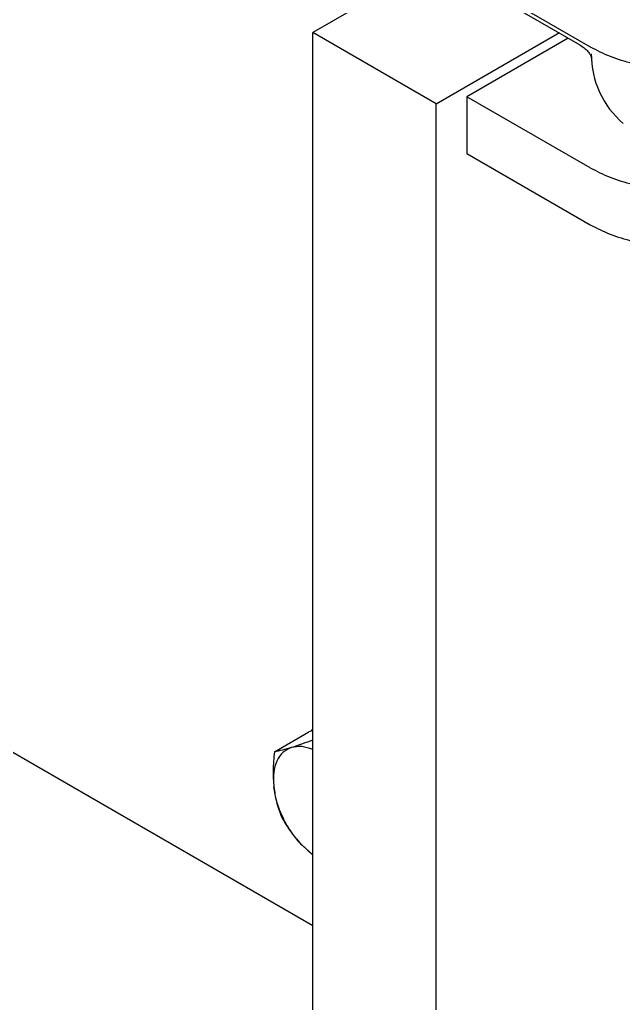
# Model space of a CAD drawing. Header units: millimetres. Extents: x 1293 to 41893, y 1011 to 26911.
# Drawn here: x 5602.6 to 5694.8, y 22857.3 to 23007.8 of the extents above; entities that cross this region are included whole.
import ezdxf

# ---------------------------------------------------------------- set-up
doc = ezdxf.new("R2010")
doc.units = ezdxf.units.MM
doc.header["$LTSCALE"] = 50
doc.layers.add('MAQUINAS', color=11, linetype='Continuous')

msp = doc.modelspace()

# ---------------------------------------------------------------- linework, layer by layer
at = {"layer": 'MAQUINAS', "linetype": 'Continuous', "lineweight": 25}
for p, q in [((5647.3607675, 22869.1640061), (5362.1610324, 23033.8063087)), ((5670.9310102, 23014.5171077), (5689.7871911, 23003.6316662)), ((5660.5622395, 23013.4270692), (5647.3607675, 23005.8060217)), ((5671.8116145, 23013.3923881), (5688.1853105, 23003.9400546)), ((5666.216965, 22994.9205705), (5647.3607675, 23005.8060217)), ((5647.3607675, 22820.1795194), (5647.3607675, 23005.8060217)), ((5666.216965, 22994.9205705), (5685.0731458, 23005.806012)), ((5686.4275299, 23004.9547997), (5670.9310102, 22996.0088493)), ((5666.216965, 22809.2937226), (5666.216965, 22994.9205705)), ((5670.9310102, 22996.0088493), (5670.9310102, 22987.2990806)), ((5689.7871911, 22985.1234078), (5670.9310102, 22996.0088493)), ((5670.9310102, 22987.2990806), (5689.7871911, 22976.4136391)), ((5641.5094905, 22895.789495), (5646.7704847, 22898.8266023)), ((5647.3607675, 22899.0105354), (5646.7704847, 22898.8266023)), ((5647.1095298, 22898.9322493), (5647.3607675, 22899.2530648)), ((5645.7301531, 22881.4803034), (5647.3607675, 22880.0375131)), ((5645.7301531, 22881.4803034), (5647.3607675, 22879.9677088))]:
    msp.add_line(p, q, dxfattribs=at)
msp.add_arc((5703.9293173, 23002.5416235), 14, 180.003625768, 229.438315616, dxfattribs=at)
for points, knots in [([(5688.1759454, 23003.9299616), (5688.4120827, 23003.7841852), (5688.8934698, 23003.4870067), (5689.4227306, 23002.9399316), (5689.7780392, 23002.4394427), (5689.9451879, 23002.1073966), (5689.988656, 23001.9515447), (5689.9819062, 23001.984326), (5689.9810146, 23001.9886563)], [0, 0, 0, 0, 0.2094865127, 0.4270571895, 0.6189974857, 0.807647586, 0.9745912035, 1, 1, 1, 1]), ([(5647.3607675, 22897.5765286), (5646.8227308, 22897.373777), (5645.6268354, 22896.9231206), (5644.6502131, 22896.6069002), (5644.1129758, 22896.4329482)], [0, 0, 0, 0, 0.44990274759, 1, 1, 1, 1]), ([(5641.5094905, 22895.789495), (5641.4152165, 22894.8095003), (5641.2382661, 22892.9700706), (5641.3600747, 22891.2461519), (5641.4169872, 22890.4406869)], [0, 0, 0, 0, 0.53277091955, 1, 1, 1, 1]), ([(5644.1129758, 22896.4329482), (5643.6292593, 22896.2897738), (5642.5939717, 22895.9833408), (5641.8864418, 22895.8568732), (5641.5094905, 22895.789495)], [0, 0, 0, 0, 0.4672290805, 1, 1, 1, 1]), ([(5647.3607675, 22896.1405064), (5646.7968338, 22896.3329057), (5645.6239717, 22896.7330553), (5644.62936, 22896.5355101), (5644.1129758, 22896.4329482)], [0, 0, 0, 0, 0.4808183671, 1, 1, 1, 1]), ([(5641.4169872, 22890.4406869), (5641.5307524, 22889.6680423), (5641.7742415, 22888.0143681), (5642.304893, 22886.5834283), (5642.5876086, 22885.8210651)], [0, 0, 0, 0, 0.4672290805, 1, 1, 1, 1]), ([(5642.5876086, 22885.8210651), (5643.0587808, 22885.0172644), (5643.9431612, 22883.5085472), (5645.1610977, 22882.1261838), (5645.7301531, 22881.4803034)], [0, 0, 0, 0, 0.53277091955, 1, 1, 1, 1])]:
    msp.add_open_spline(points, degree=3, knots=knots, dxfattribs=at)
for points in [[(5689.7871911, 23003.6316662), (5690.7654197, 23003.1277155), (5692.7218771, 23002.1198141), (5696.2328326, 23001.0638983), (5700.0007405, 23000.3977603), (5703.9293267, 23000.1761094), (5707.8579128, 23000.3977603), (5711.6258207, 23001.0638983), (5715.1367763, 23002.1198141), (5717.0932336, 23003.1277155), (5718.0714623, 23003.6316662)], [(5689.7871911, 22985.1234078), (5690.7654197, 22984.6194571), (5692.7218771, 22983.6115557), (5696.2328326, 22982.5556399), (5700.0007405, 22981.8895019), (5703.9293267, 22981.667851), (5707.8579128, 22981.8895019), (5711.6258207, 22982.5556399), (5715.1367763, 22983.6115557), (5717.0932336, 22984.6194571), (5718.0714623, 22985.1234078)], [(5689.7871911, 22976.4136391), (5690.7654197, 22975.9096884), (5692.7218771, 22974.9017871), (5696.2328326, 22973.8458712), (5700.0007405, 22973.1797332), (5703.9293267, 22972.9580824), (5707.8579128, 22973.1797332), (5711.6258207, 22973.8458712), (5715.1367763, 22974.9017871), (5717.0932336, 22975.9096884), (5718.0714623, 22976.4136391)], [(5644.1129758, 22896.4329482), (5643.6521425, 22896.2213524), (5642.7304758, 22895.7981608), (5641.8233883, 22894.4288228), (5641.3111534, 22892.6434921), (5641.3817093, 22891.1749553), (5641.4169872, 22890.4406869)], [(5645.7301531, 22881.4803034), (5645.177116, 22882.1212365), (5644.0710417, 22883.4031027), (5642.7664655, 22885.709), (5641.8003448, 22888.1203605), (5641.5447731, 22889.6672448), (5641.4169872, 22890.4406869)]]:
    msp.add_open_spline(points, degree=3, dxfattribs=at)

doc.saveas('drawing.dxf')
